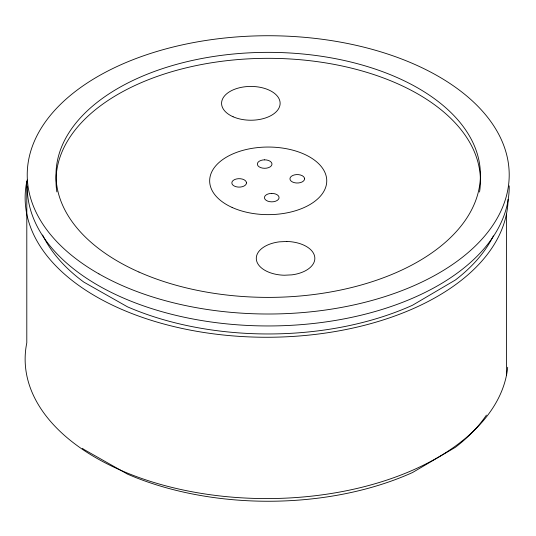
<?xml version="1.0" encoding="UTF-8"?>
<svg xmlns="http://www.w3.org/2000/svg" width="536" height="536" viewBox="0 0 536 536"><rect width="100%" height="100%" fill="white"/><g stroke="black" fill="none" stroke-linecap="round" stroke-linejoin="round"><path stroke-width="0.8" d="M506.44 214.172L506.44 375.495M26.8 181.516L26.8 342.839A241.481 139.42 0 0 0 245.448 498.045A241.481 139.42 0 0 0 507.693 367.274M508.088 199.298A241.481 139.42 0 0 1 249.87 336.93A241.481 139.42 0 0 1 27.128 179.995M493.361 235.92A234.165 135.193 0 0 1 455.365 280.02L412.559 305.219A234.165 135.193 0 0 1 127.474 306.82L83.83 282.103A234.165 135.193 0 0 1 42.625 235.023M509.2 185.871A240.992 139.139 0 0 1 268.462 325.955A240.992 139.139 0 0 1 27.222 186.16M56.87 191.915A212.209 122.516 0 0 1 268.295 58.324A212.209 122.516 0 0 1 479.539 192.015M486.407 415.132A234.165 135.193 0 0 1 455.365 447.319L412.559 472.511A234.165 135.193 0 0 1 127.474 474.112L83.83 449.403A234.165 135.193 0 0 1 82.403 448.337M264.663 159.842L262.767 159.989A7.316 4.228 0 0 0 257.407 164.619A7.316 4.228 0 0 0 264.663 168.297L266.56 168.15A7.316 4.228 0 0 0 271.92 163.52A7.316 4.228 0 0 0 264.663 159.842M271.759 193.395L269.869 193.536A7.316 4.228 0 0 0 264.509 198.173A7.316 4.228 0 0 0 271.759 201.844L273.655 201.697A7.316 4.228 0 0 0 279.015 197.067A7.316 4.228 0 0 0 271.759 193.395M286.847 241.475L279.236 241.857A29.272 16.897 0 0 0 256.409 259.833A29.272 16.897 0 0 0 284.294 275.236L291.906 274.854A29.272 16.897 0 0 0 314.726 256.885A29.272 16.897 0 0 0 286.847 241.475M304.582 178.796L304.334 177.704A7.316 4.228 0 0 0 296.314 174.609A7.316 4.228 0 0 0 289.949 178.796L290.197 179.888A7.316 4.228 0 0 0 298.224 182.984A7.316 4.228 0 0 0 304.582 178.796M246.473 182.89L246.225 181.798A7.316 4.228 0 0 0 238.205 178.702A7.316 4.228 0 0 0 231.84 182.89L232.088 183.989A7.316 4.228 0 0 0 240.115 187.084A7.316 4.228 0 0 0 246.473 182.89M98.972 273.923A240.992 139.139 0 0 0 501.415 209.965A240.992 139.139 0 0 0 204.256 40.723A240.992 139.139 0 0 0 98.972 273.923M138.958 272.04A212.209 122.516 0 0 0 478.594 190.91A212.209 122.516 0 0 0 187.084 61.66A212.209 122.516 0 0 0 138.958 272.04M232.142 207.465A58.538 33.795 0 0 0 326.176 185.57A58.538 33.795 0 0 0 246.319 149.497A58.538 33.795 0 0 0 232.142 207.465M233.106 116.768A29.272 16.897 0 0 0 279.886 105.485A29.272 16.897 0 0 0 239.572 87.736A29.272 16.897 0 0 0 233.106 116.768"/></g></svg>
